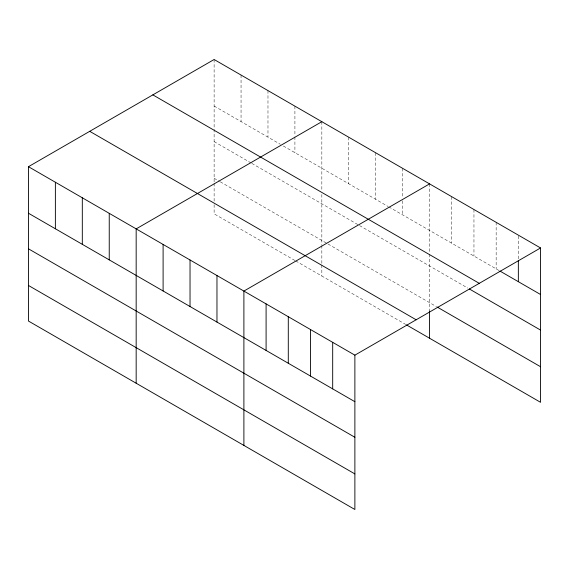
<?xml version="1.0" encoding="UTF-8"?>
<svg xmlns="http://www.w3.org/2000/svg" width="569" height="569" viewBox="0 0 569 569"><rect width="100%" height="100%" fill="white"/><g stroke="black" fill="none" stroke-linecap="round" stroke-linejoin="round"><path stroke-width="0.43" stroke-dasharray="2.85 2.13" d="M214.122 59.503L214.122 182.5M214.122 106.033L280.289 144.242M283.369 146.02L388.015 206.433M388.783 206.874L499.219 270.638M214.122 141.61L251.05 162.933M251.818 163.381L358.776 225.125M359.544 225.573L467.832 288.092M214.122 178.268L219.506 181.376M220.274 181.817L327.225 243.568M328 244.016L436.451 306.627M294.913 260.488L214.122 213.844L214.122 202.827M295.681 260.929L405.711 324.458M518.352 236.028L518.352 259.734M496.154 222.33L496.154 268.867M473.956 209.52L473.956 256.05M451.758 196.703L451.758 243.233M429.567 183.887L429.567 253.29M429.567 254.137L429.567 311.122M402.632 168.339L402.632 197.315M402.632 200.821L402.632 214.876M375.704 152.791L375.704 199.328M348.769 137.243L348.769 183.78M321.841 121.695L321.841 190.252M321.841 194.484L321.841 244.691M321.841 245.538L321.841 264.172M321.841 265.026L321.841 276.036M294.913 106.147L294.913 135.998M294.913 136.873L294.913 152.677M267.978 90.599L267.978 137.129M241.05 75.051L241.05 121.581M214.122 183.346L214.122 201.981"/><path stroke-width="0.85" d="M28.45 166.696L354.878 355.156L354.878 509.497L28.45 321.037L28.45 166.696L214.122 59.503L540.55 247.963L540.55 402.304L406.479 324.899M321.841 121.695L136.169 228.887L136.169 383.229M429.567 183.887L243.895 291.079L243.895 445.42M354.878 355.156L540.55 247.963M499.98 271.079L540.55 294.5M152.848 94.874L479.276 283.341M469.368 288.974L540.55 330.077M437.22 307.068L540.55 366.728M89.724 131.318L416.152 319.785M28.45 213.233L354.878 401.693M28.45 248.809L354.878 437.269M28.45 285.46L354.878 473.92M518.352 260.609L518.352 281.683M429.567 311.122L429.567 338.228M332.687 342.346L332.687 388.876M310.489 329.529L310.489 376.059M288.291 316.713L288.291 363.25M266.093 303.896L266.093 350.433M216.967 275.531L216.967 322.068M190.032 259.983L190.032 306.52M163.104 244.435L163.104 290.972M109.241 213.339L109.241 259.877M82.313 197.792L82.313 244.329M55.378 182.244L55.378 228.781"/></g></svg>
